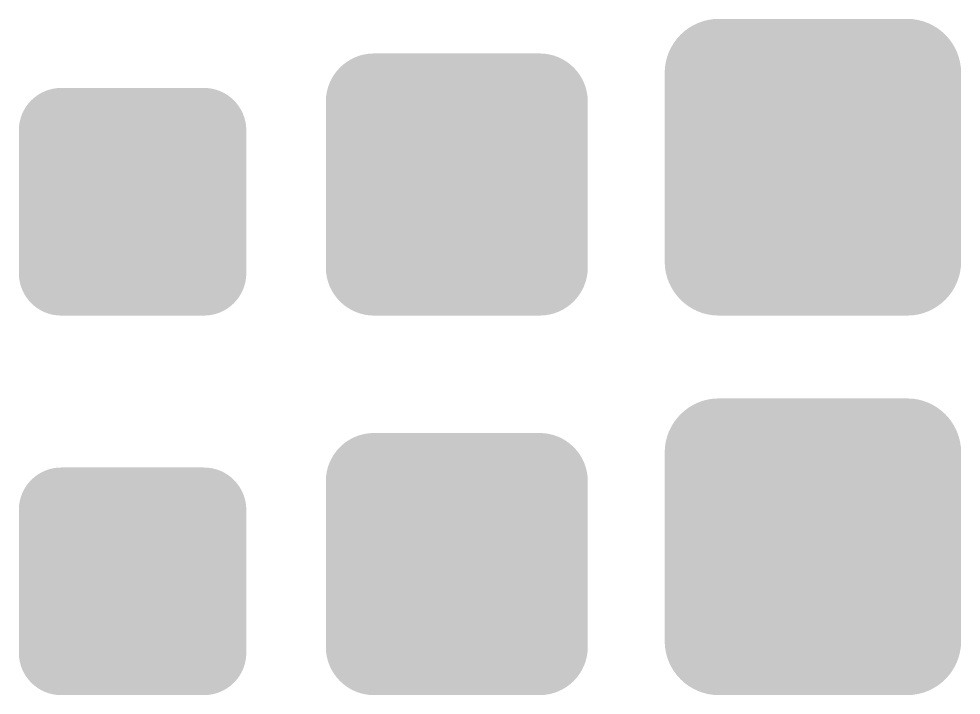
# Model space of a CAD drawing. Header units: millimetres. Extents: x 5277 to 6029, y 2052 to 2709.
# Drawn here: x 6002 to 6029.33, y 2513.63 to 2533.23 of the extents above; entities that cross this region are included whole.
import ezdxf

# ---------------------------------------------------------------- set-up
doc = ezdxf.new("R2010")
doc.units = ezdxf.units.MM
doc.layers.add('TransportObj', color=7, linetype='CONTINUOUS', true_color=0x000000)

# ---------------------------------------------------------------- blocks, each defined once
blk = doc.blocks.new('602031605_сущ_мз')
at = {"layer": 'TransportObj', "linetype": 'Continuous'}
h = blk.add_hatch(color=256, dxfattribs=at)
edge = h.paths.add_edge_path()
edge.add_spline(control_points=[(0, 0), (0, 0.675), (0.55, 1.225), (1.225, 1.225)], knot_values=[-1, -1, -1, -1, 0, 0, 0, 0], degree=3, periodic=0)
edge.add_line((1.225, 1.225), (5.372, 1.225))
edge.add_spline(control_points=[(5.372, 1.225), (6.047, 1.225), (6.598, 0.675), (6.598, 0)], knot_values=[-1, -1, -1, -1, 0, 0, 0, 0], degree=3, periodic=0)
edge.add_line((6.598, 0), (6.598, -4.147))
edge.add_spline(control_points=[(6.598, -4.147), (6.598, -4.822), (6.047, -5.372), (5.372, -5.372)], knot_values=[-1, -1, -1, -1, 0, 0, 0, 0], degree=3, periodic=0)
edge.add_line((5.372, -5.372), (1.225, -5.372))
edge.add_spline(control_points=[(1.225, -5.372), (0.55, -5.372), (0, -4.822), (0, -4.147)], knot_values=[-1, -1, -1, -1, 0, 0, 0, 0], degree=3, periodic=0)
edge.add_line((0, -4.147), (0, 0))
edge = h.paths.add_edge_path(flags=16)
edge.add_spline(control_points=[(0.313, -4.147), (0.313, -4.652), (0.72, -5.059), (1.225, -5.059)], knot_values=[-1, -1, -1, -1, 0, 0, 0, 0], degree=3, periodic=0)
edge.add_line((1.225, -5.059), (5.372, -5.059))
edge.add_spline(control_points=[(5.372, -5.059), (5.878, -5.059), (6.285, -4.652), (6.285, -4.147)], knot_values=[-1, -1, -1, -1, 0, 0, 0, 0], degree=3, periodic=0)
edge.add_line((6.285, -4.147), (6.285, 0))
edge.add_spline(control_points=[(6.285, 0), (6.285, 0.505), (5.878, 0.912), (5.372, 0.912)], knot_values=[-1, -1, -1, -1, 0, 0, 0, 0], degree=3, periodic=0)
edge.add_line((5.372, 0.912), (1.225, 0.912))
edge.add_spline(control_points=[(1.225, 0.912), (0.72, 0.912), (0.313, 0.505), (0.313, 0)], knot_values=[-1, -1, -1, -1, 0, 0, 0, 0], degree=3, periodic=0)
edge.add_line((0.313, 0), (0.313, -4.147))
at = {"layer": 'TransportObj', "linetype": 'Continuous', "true_color": 0xffffff}
h = blk.add_hatch(color=7, dxfattribs=at)
edge = h.paths.add_edge_path()
edge.add_line((0.313, 0), (0.313, -4.147))
edge.add_spline(control_points=[(0.313, -4.147), (0.313, -4.652), (0.72, -5.059), (1.225, -5.059)], knot_values=[-1, -1, -1, -1, 0, 0, 0, 0], degree=3, periodic=0)
edge.add_line((1.225, -5.059), (5.372, -5.059))
edge.add_spline(control_points=[(5.372, -5.059), (5.878, -5.059), (6.285, -4.652), (6.285, -4.147)], knot_values=[-1, -1, -1, -1, 0, 0, 0, 0], degree=3, periodic=0)
edge.add_line((6.285, -4.147), (6.285, 0))
edge.add_spline(control_points=[(6.285, 0), (6.285, 0.505), (5.878, 0.912), (5.372, 0.912)], knot_values=[-1, -1, -1, -1, 0, 0, 0, 0], degree=3, periodic=0)
edge.add_line((5.372, 0.912), (1.225, 0.912))
edge.add_spline(control_points=[(1.225, 0.912), (0.72, 0.912), (0.313, 0.505), (0.313, 0)], knot_values=[-1, -1, -1, -1, 0, 0, 0, 0], degree=3, periodic=0)
at = {"layer": 'TransportObj', "linetype": 'Continuous'}
h = blk.add_hatch(color=256, dxfattribs=at)
h.paths.add_polyline_path([(1.71, 0.326), (3.3, -0.593), (4.89, 0.326), (5.663, 0.129), (5.444, -0.636), (4.409, -1.234), (5.444, -1.832), (5.663, -2.598), (4.89, -2.795), (3.3, -1.869), (1.761, -2.759), (1.71, -2.795), (0.937, -2.598), (1.156, -1.832), (2.191, -1.234), (1.156, -0.636), (0.937, 0.129)])
h.paths.add_polyline_path([(1.659, -0.002), (1.316, -0.089), (1.418, -0.432), (2.811, -1.234), (1.418, -2.037), (1.316, -2.379), (1.659, -2.467), (3.3, -1.519), (4.941, -2.467), (5.284, -2.379), (5.182, -2.037), (3.789, -1.234), (5.182, -0.432), (5.284, -0.089), (4.941, -0.002), (3.3, -0.95)], flags=16)
h.paths.add_polyline_path([(3.3, -2.285), (5.444, -3.517), (5.663, -4.283), (4.89, -4.48), (3.3, -3.561), (1.71, -4.48), (0.937, -4.283), (1.156, -3.517), (3.22, -2.328)])
h.paths.add_polyline_path([(3.3, -2.635), (1.418, -3.721), (1.316, -4.064), (1.659, -4.152), (3.3, -3.204), (4.941, -4.152), (5.284, -4.064), (5.182, -3.721)], flags=16)
blk = doc.blocks.new('602031605_сущ_рз')
at = {"layer": 'TransportObj', "linetype": 'Continuous'}
h = blk.add_hatch(color=256, dxfattribs=at)
edge = h.paths.add_edge_path()
edge.add_spline(control_points=[(-0.095, -0.169), (-0.095, 0.599), (0.531, 1.225), (1.3, 1.225)], knot_values=[-1, -1, -1, -1, 0, 0, 0, 0], degree=3, periodic=0)
edge.add_line((1.3, 1.225), (6.108, 1.225))
edge.add_spline(control_points=[(6.108, 1.225), (6.877, 1.225), (7.503, 0.599), (7.503, -0.169)], knot_values=[-1, -1, -1, -1, 0, 0, 0, 0], degree=3, periodic=0)
edge.add_line((7.503, -0.169), (7.503, -4.978))
edge.add_spline(control_points=[(7.503, -4.978), (7.503, -5.747), (6.877, -6.372), (6.108, -6.372)], knot_values=[-1, -1, -1, -1, 0, 0, 0, 0], degree=3, periodic=0)
edge.add_line((6.108, -6.372), (1.3, -6.372))
edge.add_spline(control_points=[(1.3, -6.372), (0.531, -6.372), (-0.095, -5.747), (-0.095, -4.978)], knot_values=[-1, -1, -1, -1, 0, 0, 0, 0], degree=3, periodic=0)
edge.add_line((-0.095, -4.978), (-0.095, -0.169))
edge = h.paths.add_edge_path(flags=16)
edge.add_spline(control_points=[(0.218, -4.978), (0.218, -5.577), (0.701, -6.059), (1.3, -6.059)], knot_values=[-1, -1, -1, -1, 0, 0, 0, 0], degree=3, periodic=0)
edge.add_line((1.3, -6.059), (6.108, -6.059))
edge.add_spline(control_points=[(6.108, -6.059), (6.707, -6.059), (7.19, -5.577), (7.19, -4.978)], knot_values=[-1, -1, -1, -1, 0, 0, 0, 0], degree=3, periodic=0)
edge.add_line((7.19, -4.978), (7.19, -0.169))
edge.add_spline(control_points=[(7.19, -0.169), (7.19, 0.43), (6.707, 0.912), (6.108, 0.912)], knot_values=[-1, -1, -1, -1, 0, 0, 0, 0], degree=3, periodic=0)
edge.add_line((6.108, 0.912), (1.3, 0.912))
edge.add_spline(control_points=[(1.3, 0.912), (0.701, 0.912), (0.218, 0.43), (0.218, -0.169)], knot_values=[-1, -1, -1, -1, 0, 0, 0, 0], degree=3, periodic=0)
edge.add_line((0.218, -0.169), (0.218, -4.978))
at = {"layer": 'TransportObj', "linetype": 'Continuous', "true_color": 0xffffff}
h = blk.add_hatch(color=7, dxfattribs=at)
edge = h.paths.add_edge_path()
edge.add_spline(control_points=[(0.218, -4.978), (0.218, -5.577), (0.701, -6.059), (1.3, -6.059)], knot_values=[-1, -1, -1, -1, 0, 0, 0, 0], degree=3, periodic=0)
edge.add_line((1.3, -6.059), (6.108, -6.059))
edge.add_spline(control_points=[(6.108, -6.059), (6.707, -6.059), (7.19, -5.577), (7.19, -4.978)], knot_values=[-1, -1, -1, -1, 0, 0, 0, 0], degree=3, periodic=0)
edge.add_line((7.19, -4.978), (7.19, -0.169))
edge.add_spline(control_points=[(7.19, -0.169), (7.19, 0.43), (6.707, 0.912), (6.108, 0.912)], knot_values=[-1, -1, -1, -1, 0, 0, 0, 0], degree=3, periodic=0)
edge.add_line((6.108, 0.912), (1.3, 0.912))
edge.add_spline(control_points=[(1.3, 0.912), (0.701, 0.912), (0.218, 0.43), (0.218, -0.169)], knot_values=[-1, -1, -1, -1, 0, 0, 0, 0], degree=3, periodic=0)
edge.add_line((0.218, -0.169), (0.218, -4.978))
at = {"layer": 'TransportObj', "linetype": 'Continuous'}
h = blk.add_hatch(color=256, dxfattribs=at)
edge = h.paths.add_edge_path()
edge.add_line((0.426, -0.513), (0.426, -4.634))
edge.add_spline(control_points=[(0.426, -4.634), (0.426, -5.305), (0.973, -5.852), (1.644, -5.852)], knot_values=[0, 0, 0, 0, 1, 1, 1, 1], degree=3, periodic=0)
edge.add_line((1.644, -5.852), (5.765, -5.852))
edge.add_spline(control_points=[(5.765, -5.852), (6.435, -5.852), (6.983, -5.305), (6.983, -4.634)], knot_values=[0, 0, 0, 0, 1, 1, 1, 1], degree=3, periodic=0)
edge.add_line((6.983, -4.634), (6.983, -0.513))
edge.add_spline(control_points=[(6.983, -0.513), (6.983, 0.158), (6.435, 0.705), (5.765, 0.705)], knot_values=[0, 0, 0, 0, 1, 1, 1, 1], degree=3, periodic=0)
edge.add_line((5.765, 0.705), (1.644, 0.705))
edge.add_spline(control_points=[(1.644, 0.705), (0.973, 0.705), (0.426, 0.158), (0.426, -0.513)], knot_values=[0, 0, 0, 0, 1, 1, 1, 1], degree=3, periodic=0)
edge = h.paths.add_edge_path(flags=16)
edge.add_spline(control_points=[(0.737, -4.634), (0.737, -5.136), (1.142, -5.541), (1.644, -5.541)], knot_values=[-1, -1, -1, -1, 0, 0, 0, 0], degree=3, periodic=0)
edge.add_line((1.644, -5.541), (5.765, -5.541))
edge.add_spline(control_points=[(5.765, -5.541), (6.267, -5.541), (6.671, -5.136), (6.671, -4.634)], knot_values=[-1, -1, -1, -1, 0, 0, 0, 0], degree=3, periodic=0)
edge.add_line((6.671, -4.634), (6.671, -0.513))
edge.add_spline(control_points=[(6.671, -0.513), (6.671, -0.011), (6.267, 0.394), (5.765, 0.394)], knot_values=[-1, -1, -1, -1, 0, 0, 0, 0], degree=3, periodic=0)
edge.add_line((5.765, 0.394), (1.644, 0.394))
edge.add_spline(control_points=[(1.644, 0.394), (1.142, 0.394), (0.737, -0.011), (0.737, -0.513)], knot_values=[-1, -1, -1, -1, 0, 0, 0, 0], degree=3, periodic=0)
edge.add_line((0.737, -0.513), (0.737, -4.634))
h = blk.add_hatch(color=256, dxfattribs=at)
h.paths.add_polyline_path([(2.097, -0.187), (3.687, -1.106), (5.277, -0.187), (6.05, -0.384), (5.831, -1.149), (4.795, -1.747), (5.831, -2.345), (6.05, -3.111), (5.277, -3.308), (3.687, -2.382), (2.148, -3.272), (2.097, -3.308), (1.324, -3.111), (1.542, -2.345), (2.578, -1.747), (1.542, -1.149), (1.324, -0.384)])
h.paths.add_polyline_path([(2.046, -0.515), (1.703, -0.602), (1.805, -0.945), (3.198, -1.747), (1.805, -2.55), (1.703, -2.892), (2.046, -2.98), (3.687, -2.032), (5.328, -2.98), (5.67, -2.892), (5.568, -2.55), (4.175, -1.747), (5.568, -0.945), (5.67, -0.602), (5.328, -0.515), (3.687, -1.463)], flags=16)
h.paths.add_polyline_path([(3.687, -2.798), (5.831, -4.03), (6.05, -4.796), (5.277, -4.993), (3.687, -4.074), (2.097, -4.993), (1.324, -4.796), (1.542, -4.03), (3.606, -2.841)])
h.paths.add_polyline_path([(3.687, -3.148), (1.805, -4.234), (1.703, -4.577), (2.046, -4.665), (3.687, -3.717), (5.328, -4.665), (5.67, -4.577), (5.568, -4.234)], flags=16)
blk = doc.blocks.new('602031605_сущ_фз')
at = {"layer": 'TransportObj', "linetype": 'Continuous'}
h = blk.add_hatch(color=256, dxfattribs=at)
edge = h.paths.add_edge_path()
edge.add_spline(control_points=[(-0.266, -0.339), (-0.266, 0.523), (0.438, 1.227), (1.3, 1.227)], knot_values=[-1, -1, -1, -1, 0, 0, 0, 0], degree=3, periodic=0)
edge.add_line((1.3, 1.227), (6.769, 1.227))
edge.add_spline(control_points=[(6.769, 1.227), (7.632, 1.227), (8.333, 0.523), (8.333, -0.339)], knot_values=[-1, -1, -1, -1, 0, 0, 0, 0], degree=3, periodic=0)
edge.add_line((8.333, -0.339), (8.333, -5.806))
edge.add_spline(control_points=[(8.333, -5.806), (8.333, -6.669), (7.632, -7.372), (6.769, -7.372)], knot_values=[-1, -1, -1, -1, 0, 0, 0, 0], degree=3, periodic=0)
edge.add_line((6.769, -7.372), (1.3, -7.372))
edge.add_spline(control_points=[(1.3, -7.372), (0.438, -7.372), (-0.266, -6.669), (-0.266, -5.806)], knot_values=[-1, -1, -1, -1, 0, 0, 0, 0], degree=3, periodic=0)
edge.add_line((-0.266, -5.806), (-0.266, -0.339))
edge = h.paths.add_edge_path(flags=16)
edge.add_spline(control_points=[(0.047, -5.806), (0.047, -6.5), (0.606, -7.059), (1.3, -7.059)], knot_values=[-1, -1, -1, -1, 0, 0, 0, 0], degree=3, periodic=0)
edge.add_line((1.3, -7.059), (6.769, -7.059))
edge.add_spline(control_points=[(6.769, -7.059), (7.463, -7.059), (8.022, -6.5), (8.022, -5.806)], knot_values=[-1, -1, -1, -1, 0, 0, 0, 0], degree=3, periodic=0)
edge.add_line((8.022, -5.806), (8.022, -0.339))
edge.add_spline(control_points=[(8.022, -0.339), (8.022, 0.355), (7.463, 0.914), (6.769, 0.914)], knot_values=[-1, -1, -1, -1, 0, 0, 0, 0], degree=3, periodic=0)
edge.add_line((6.769, 0.914), (1.3, 0.914))
edge.add_spline(control_points=[(1.3, 0.914), (0.606, 0.914), (0.047, 0.355), (0.047, -0.339)], knot_values=[-1, -1, -1, -1, 0, 0, 0, 0], degree=3, periodic=0)
edge.add_line((0.047, -0.339), (0.047, -5.806))
at = {"layer": 'TransportObj', "linetype": 'Continuous', "true_color": 0xffffff}
h = blk.add_hatch(color=7, dxfattribs=at)
edge = h.paths.add_edge_path()
edge.add_spline(control_points=[(0.047, -5.806), (0.047, -6.5), (0.606, -7.059), (1.3, -7.059)], knot_values=[-1, -1, -1, -1, 0, 0, 0, 0], degree=3, periodic=0)
edge.add_line((1.3, -7.059), (6.769, -7.059))
edge.add_spline(control_points=[(6.769, -7.059), (7.463, -7.059), (8.022, -6.5), (8.022, -5.806)], knot_values=[-1, -1, -1, -1, 0, 0, 0, 0], degree=3, periodic=0)
edge.add_line((8.022, -5.806), (8.022, -0.339))
edge.add_spline(control_points=[(8.022, -0.339), (8.022, 0.355), (7.463, 0.914), (6.769, 0.914)], knot_values=[-1, -1, -1, -1, 0, 0, 0, 0], degree=3, periodic=0)
edge.add_line((6.769, 0.914), (1.3, 0.914))
edge.add_spline(control_points=[(1.3, 0.914), (0.606, 0.914), (0.047, 0.355), (0.047, -0.339)], knot_values=[-1, -1, -1, -1, 0, 0, 0, 0], degree=3, periodic=0)
edge.add_line((0.047, -0.339), (0.047, -5.806))
at = {"layer": 'TransportObj', "linetype": 'Continuous'}
h = blk.add_hatch(color=256, dxfattribs=at)
edge = h.paths.add_edge_path()
edge.add_line((0.252, -0.679), (0.252, -5.464))
edge.add_spline(control_points=[(0.252, -5.464), (0.252, -6.23), (0.877, -6.854), (1.642, -6.854)], knot_values=[0, 0, 0, 0, 1, 1, 1, 1], degree=3, periodic=0)
edge.add_line((1.642, -6.854), (6.427, -6.854))
edge.add_spline(control_points=[(6.427, -6.854), (7.193, -6.854), (7.815, -6.23), (7.815, -5.464)], knot_values=[0, 0, 0, 0, 1, 1, 1, 1], degree=3, periodic=0)
edge.add_line((7.815, -5.464), (7.815, -0.679))
edge.add_spline(control_points=[(7.815, -0.679), (7.815, 0.086), (7.193, 0.709), (6.427, 0.709)], knot_values=[0, 0, 0, 0, 1, 1, 1, 1], degree=3, periodic=0)
edge.add_line((6.427, 0.709), (1.642, 0.709))
edge.add_spline(control_points=[(1.642, 0.709), (0.877, 0.709), (0.252, 0.086), (0.252, -0.679)], knot_values=[0, 0, 0, 0, 1, 1, 1, 1], degree=3, periodic=0)
edge = h.paths.add_edge_path(flags=16)
edge.add_line((0.565, -0.679), (0.565, -5.464))
edge.add_spline(control_points=[(0.565, -5.464), (0.565, -6.06), (1.046, -6.541), (1.642, -6.541)], knot_values=[-1, -1, -1, -1, 0, 0, 0, 0], degree=3, periodic=0)
edge.add_line((1.642, -6.541), (6.427, -6.541))
edge.add_spline(control_points=[(6.427, -6.541), (7.024, -6.541), (7.502, -6.06), (7.502, -5.464)], knot_values=[-1, -1, -1, -1, 0, 0, 0, 0], degree=3, periodic=0)
edge.add_line((7.502, -5.464), (7.502, -0.679))
edge.add_spline(control_points=[(7.502, -0.679), (7.502, -0.083), (7.024, 0.396), (6.427, 0.396)], knot_values=[-1, -1, -1, -1, 0, 0, 0, 0], degree=3, periodic=0)
edge.add_line((6.427, 0.396), (1.642, 0.396))
edge.add_spline(control_points=[(1.642, 0.396), (1.046, 0.396), (0.565, -0.083), (0.565, -0.679)], knot_values=[-1, -1, -1, -1, 0, 0, 0, 0], degree=3, periodic=0)
h = blk.add_hatch(color=256, dxfattribs=at)
edge = h.paths.add_edge_path()
edge.add_line((0.77, -1.021), (0.77, -5.124))
edge.add_spline(control_points=[(0.77, -5.124), (0.77, -5.792), (1.314, -6.336), (1.982, -6.336)], knot_values=[0, 0, 0, 0, 1, 1, 1, 1], degree=3, periodic=0)
edge.add_line((1.982, -6.336), (6.085, -6.336))
edge.add_spline(control_points=[(6.085, -6.336), (6.753, -6.336), (7.297, -5.792), (7.297, -5.124)], knot_values=[0, 0, 0, 0, 1, 1, 1, 1], degree=3, periodic=0)
edge.add_line((7.297, -5.124), (7.297, -1.021))
edge.add_spline(control_points=[(7.297, -1.021), (7.297, -0.353), (6.753, 0.191), (6.085, 0.191)], knot_values=[0, 0, 0, 0, 1, 1, 1, 1], degree=3, periodic=0)
edge.add_line((6.085, 0.191), (1.982, 0.191))
edge.add_spline(control_points=[(1.982, 0.191), (1.314, 0.191), (0.77, -0.353), (0.77, -1.021)], knot_values=[0, 0, 0, 0, 1, 1, 1, 1], degree=3, periodic=0)
edge = h.paths.add_edge_path(flags=16)
edge.add_line((1.081, -1.021), (1.081, -5.124))
edge.add_spline(control_points=[(1.081, -5.124), (1.081, -5.624), (1.482, -6.025), (1.982, -6.025)], knot_values=[-1, -1, -1, -1, 0, 0, 0, 0], degree=3, periodic=0)
edge.add_line((1.982, -6.025), (6.085, -6.025))
edge.add_spline(control_points=[(6.085, -6.025), (6.585, -6.025), (6.986, -5.624), (6.986, -5.124)], knot_values=[-1, -1, -1, -1, 0, 0, 0, 0], degree=3, periodic=0)
edge.add_line((6.986, -5.124), (6.986, -1.021))
edge.add_spline(control_points=[(6.986, -1.021), (6.986, -0.521), (6.585, -0.12), (6.085, -0.12)], knot_values=[-1, -1, -1, -1, 0, 0, 0, 0], degree=3, periodic=0)
edge.add_line((6.085, -0.12), (1.982, -0.12))
edge.add_spline(control_points=[(1.982, -0.12), (1.482, -0.12), (1.081, -0.521), (1.081, -1.021)], knot_values=[-1, -1, -1, -1, 0, 0, 0, 0], degree=3, periodic=0)
h = blk.add_hatch(color=256, dxfattribs=at)
h.paths.add_polyline_path([(2.411, -0.695), (4.001, -1.613), (5.591, -0.695), (6.364, -0.891), (6.145, -1.657), (5.11, -2.255), (6.145, -2.853), (6.364, -3.619), (5.591, -3.816), (4.001, -2.89), (2.462, -3.78), (2.411, -3.816), (1.638, -3.619), (1.857, -2.853), (2.892, -2.255), (1.857, -1.657), (1.638, -0.891)])
h.paths.add_polyline_path([(2.36, -1.023), (2.017, -1.11), (2.119, -1.453), (3.512, -2.255), (2.119, -3.057), (2.017, -3.4), (2.36, -3.488), (4.001, -2.54), (5.642, -3.488), (5.985, -3.4), (5.883, -3.057), (4.49, -2.255), (5.883, -1.453), (5.985, -1.11), (5.642, -1.023), (4.001, -1.971)], flags=16)
h.paths.add_polyline_path([(4.001, -3.305), (6.145, -4.538), (6.364, -5.304), (5.591, -5.501), (4.001, -4.582), (2.411, -5.501), (1.638, -5.304), (1.857, -4.538), (3.921, -3.349)])
h.paths.add_polyline_path([(4.001, -3.656), (2.119, -4.742), (2.017, -5.085), (2.36, -5.173), (4.001, -4.224), (5.642, -5.173), (5.985, -5.085), (5.883, -4.742)], flags=16)
blk = doc.blocks.new('602031605_план_мз')
at = {"layer": 'TransportObj', "linetype": 'Continuous'}
h = blk.add_hatch(color=256, dxfattribs=at)
edge = h.paths.add_edge_path()
edge.add_spline(control_points=[(0, 0), (0, 0.675), (0.55, 1.225), (1.225, 1.225)], knot_values=[-1, -1, -1, -1, 0, 0, 0, 0], degree=3, periodic=0)
edge.add_line((1.225, 1.225), (5.372, 1.225))
edge.add_spline(control_points=[(5.372, 1.225), (6.047, 1.225), (6.598, 0.675), (6.598, 0)], knot_values=[-1, -1, -1, -1, 0, 0, 0, 0], degree=3, periodic=0)
edge.add_line((6.598, 0), (6.598, -4.147))
edge.add_spline(control_points=[(6.598, -4.147), (6.598, -4.822), (6.047, -5.372), (5.372, -5.372)], knot_values=[-1, -1, -1, -1, 0, 0, 0, 0], degree=3, periodic=0)
edge.add_line((5.372, -5.372), (1.225, -5.372))
edge.add_spline(control_points=[(1.225, -5.372), (0.55, -5.372), (0, -4.822), (0, -4.147)], knot_values=[-1, -1, -1, -1, 0, 0, 0, 0], degree=3, periodic=0)
edge.add_line((0, -4.147), (0, 0))
edge = h.paths.add_edge_path(flags=16)
edge.add_spline(control_points=[(0.313, -4.147), (0.313, -4.652), (0.72, -5.059), (1.225, -5.059)], knot_values=[-1, -1, -1, -1, 0, 0, 0, 0], degree=3, periodic=0)
edge.add_line((1.225, -5.059), (5.372, -5.059))
edge.add_spline(control_points=[(5.372, -5.059), (5.878, -5.059), (6.285, -4.652), (6.285, -4.147)], knot_values=[-1, -1, -1, -1, 0, 0, 0, 0], degree=3, periodic=0)
edge.add_line((6.285, -4.147), (6.285, 0))
edge.add_spline(control_points=[(6.285, 0), (6.285, 0.505), (5.878, 0.912), (5.372, 0.912)], knot_values=[-1, -1, -1, -1, 0, 0, 0, 0], degree=3, periodic=0)
edge.add_line((5.372, 0.912), (1.225, 0.912))
edge.add_spline(control_points=[(1.225, 0.912), (0.72, 0.912), (0.313, 0.505), (0.313, 0)], knot_values=[-1, -1, -1, -1, 0, 0, 0, 0], degree=3, periodic=0)
edge.add_line((0.313, 0), (0.313, -4.147))
at = {"layer": 'TransportObj', "linetype": 'Continuous', "true_color": 0xff0000}
h = blk.add_hatch(color=1, dxfattribs=at)
edge = h.paths.add_edge_path()
edge.add_line((0.313, 0), (0.313, -4.147))
edge.add_spline(control_points=[(0.313, -4.147), (0.313, -4.652), (0.72, -5.059), (1.225, -5.059)], knot_values=[-1, -1, -1, -1, 0, 0, 0, 0], degree=3, periodic=0)
edge.add_line((1.225, -5.059), (5.372, -5.059))
edge.add_spline(control_points=[(5.372, -5.059), (5.878, -5.059), (6.285, -4.652), (6.285, -4.147)], knot_values=[-1, -1, -1, -1, 0, 0, 0, 0], degree=3, periodic=0)
edge.add_line((6.285, -4.147), (6.285, 0))
edge.add_spline(control_points=[(6.285, 0), (6.285, 0.505), (5.878, 0.912), (5.372, 0.912)], knot_values=[-1, -1, -1, -1, 0, 0, 0, 0], degree=3, periodic=0)
edge.add_line((5.372, 0.912), (1.225, 0.912))
edge.add_spline(control_points=[(1.225, 0.912), (0.72, 0.912), (0.313, 0.505), (0.313, 0)], knot_values=[-1, -1, -1, -1, 0, 0, 0, 0], degree=3, periodic=0)
at = {"layer": 'TransportObj', "linetype": 'Continuous'}
h = blk.add_hatch(color=256, dxfattribs=at)
h.paths.add_polyline_path([(1.71, 0.326), (3.3, -0.593), (4.89, 0.326), (5.663, 0.129), (5.444, -0.636), (4.409, -1.234), (5.444, -1.832), (5.663, -2.598), (4.89, -2.795), (3.3, -1.869), (1.761, -2.759), (1.71, -2.795), (0.937, -2.598), (1.156, -1.832), (2.191, -1.234), (1.156, -0.636), (0.937, 0.129)])
h.paths.add_polyline_path([(1.659, -0.002), (1.316, -0.089), (1.418, -0.432), (2.811, -1.234), (1.418, -2.037), (1.316, -2.379), (1.659, -2.467), (3.3, -1.519), (4.941, -2.467), (5.284, -2.379), (5.182, -2.037), (3.789, -1.234), (5.182, -0.432), (5.284, -0.089), (4.941, -0.002), (3.3, -0.95)], flags=16)
h.paths.add_polyline_path([(3.3, -2.285), (5.444, -3.517), (5.663, -4.283), (4.89, -4.48), (3.3, -3.561), (1.71, -4.48), (0.937, -4.283), (1.156, -3.517), (3.22, -2.328)])
h.paths.add_polyline_path([(3.3, -2.635), (1.418, -3.721), (1.316, -4.064), (1.659, -4.152), (3.3, -3.204), (4.941, -4.152), (5.284, -4.064), (5.182, -3.721)], flags=16)
blk = doc.blocks.new('602031605_план_рз')
at = {"layer": 'TransportObj', "linetype": 'Continuous'}
h = blk.add_hatch(color=256, dxfattribs=at)
edge = h.paths.add_edge_path()
edge.add_spline(control_points=[(-0.095, -0.169), (-0.095, 0.599), (0.531, 1.225), (1.3, 1.225)], knot_values=[-1, -1, -1, -1, 0, 0, 0, 0], degree=3, periodic=0)
edge.add_line((1.3, 1.225), (6.108, 1.225))
edge.add_spline(control_points=[(6.108, 1.225), (6.877, 1.225), (7.503, 0.599), (7.503, -0.169)], knot_values=[-1, -1, -1, -1, 0, 0, 0, 0], degree=3, periodic=0)
edge.add_line((7.503, -0.169), (7.503, -4.978))
edge.add_spline(control_points=[(7.503, -4.978), (7.503, -5.747), (6.877, -6.372), (6.108, -6.372)], knot_values=[-1, -1, -1, -1, 0, 0, 0, 0], degree=3, periodic=0)
edge.add_line((6.108, -6.372), (1.3, -6.372))
edge.add_spline(control_points=[(1.3, -6.372), (0.531, -6.372), (-0.095, -5.747), (-0.095, -4.978)], knot_values=[-1, -1, -1, -1, 0, 0, 0, 0], degree=3, periodic=0)
edge.add_line((-0.095, -4.978), (-0.095, -0.169))
edge = h.paths.add_edge_path(flags=16)
edge.add_spline(control_points=[(0.218, -4.978), (0.218, -5.577), (0.701, -6.059), (1.3, -6.059)], knot_values=[-1, -1, -1, -1, 0, 0, 0, 0], degree=3, periodic=0)
edge.add_line((1.3, -6.059), (6.108, -6.059))
edge.add_spline(control_points=[(6.108, -6.059), (6.707, -6.059), (7.19, -5.577), (7.19, -4.978)], knot_values=[-1, -1, -1, -1, 0, 0, 0, 0], degree=3, periodic=0)
edge.add_line((7.19, -4.978), (7.19, -0.169))
edge.add_spline(control_points=[(7.19, -0.169), (7.19, 0.43), (6.707, 0.912), (6.108, 0.912)], knot_values=[-1, -1, -1, -1, 0, 0, 0, 0], degree=3, periodic=0)
edge.add_line((6.108, 0.912), (1.3, 0.912))
edge.add_spline(control_points=[(1.3, 0.912), (0.701, 0.912), (0.218, 0.43), (0.218, -0.169)], knot_values=[-1, -1, -1, -1, 0, 0, 0, 0], degree=3, periodic=0)
edge.add_line((0.218, -0.169), (0.218, -4.978))
at = {"layer": 'TransportObj', "linetype": 'Continuous', "true_color": 0xff0000}
h = blk.add_hatch(color=1, dxfattribs=at)
edge = h.paths.add_edge_path()
edge.add_spline(control_points=[(0.218, -4.978), (0.218, -5.577), (0.701, -6.059), (1.3, -6.059)], knot_values=[-1, -1, -1, -1, 0, 0, 0, 0], degree=3, periodic=0)
edge.add_line((1.3, -6.059), (6.108, -6.059))
edge.add_spline(control_points=[(6.108, -6.059), (6.707, -6.059), (7.19, -5.577), (7.19, -4.978)], knot_values=[-1, -1, -1, -1, 0, 0, 0, 0], degree=3, periodic=0)
edge.add_line((7.19, -4.978), (7.19, -0.169))
edge.add_spline(control_points=[(7.19, -0.169), (7.19, 0.43), (6.707, 0.912), (6.108, 0.912)], knot_values=[-1, -1, -1, -1, 0, 0, 0, 0], degree=3, periodic=0)
edge.add_line((6.108, 0.912), (1.3, 0.912))
edge.add_spline(control_points=[(1.3, 0.912), (0.701, 0.912), (0.218, 0.43), (0.218, -0.169)], knot_values=[-1, -1, -1, -1, 0, 0, 0, 0], degree=3, periodic=0)
edge.add_line((0.218, -0.169), (0.218, -4.978))
at = {"layer": 'TransportObj', "linetype": 'Continuous'}
h = blk.add_hatch(color=256, dxfattribs=at)
edge = h.paths.add_edge_path()
edge.add_line((0.426, -0.513), (0.426, -4.634))
edge.add_spline(control_points=[(0.426, -4.634), (0.426, -5.305), (0.973, -5.852), (1.644, -5.852)], knot_values=[0, 0, 0, 0, 1, 1, 1, 1], degree=3, periodic=0)
edge.add_line((1.644, -5.852), (5.765, -5.852))
edge.add_spline(control_points=[(5.765, -5.852), (6.435, -5.852), (6.983, -5.305), (6.983, -4.634)], knot_values=[0, 0, 0, 0, 1, 1, 1, 1], degree=3, periodic=0)
edge.add_line((6.983, -4.634), (6.983, -0.513))
edge.add_spline(control_points=[(6.983, -0.513), (6.983, 0.158), (6.435, 0.705), (5.765, 0.705)], knot_values=[0, 0, 0, 0, 1, 1, 1, 1], degree=3, periodic=0)
edge.add_line((5.765, 0.705), (1.644, 0.705))
edge.add_spline(control_points=[(1.644, 0.705), (0.973, 0.705), (0.426, 0.158), (0.426, -0.513)], knot_values=[0, 0, 0, 0, 1, 1, 1, 1], degree=3, periodic=0)
edge = h.paths.add_edge_path(flags=16)
edge.add_spline(control_points=[(0.737, -4.634), (0.737, -5.136), (1.142, -5.541), (1.644, -5.541)], knot_values=[-1, -1, -1, -1, 0, 0, 0, 0], degree=3, periodic=0)
edge.add_line((1.644, -5.541), (5.765, -5.541))
edge.add_spline(control_points=[(5.765, -5.541), (6.267, -5.541), (6.671, -5.136), (6.671, -4.634)], knot_values=[-1, -1, -1, -1, 0, 0, 0, 0], degree=3, periodic=0)
edge.add_line((6.671, -4.634), (6.671, -0.513))
edge.add_spline(control_points=[(6.671, -0.513), (6.671, -0.011), (6.267, 0.394), (5.765, 0.394)], knot_values=[-1, -1, -1, -1, 0, 0, 0, 0], degree=3, periodic=0)
edge.add_line((5.765, 0.394), (1.644, 0.394))
edge.add_spline(control_points=[(1.644, 0.394), (1.142, 0.394), (0.737, -0.011), (0.737, -0.513)], knot_values=[-1, -1, -1, -1, 0, 0, 0, 0], degree=3, periodic=0)
edge.add_line((0.737, -0.513), (0.737, -4.634))
h = blk.add_hatch(color=256, dxfattribs=at)
h.paths.add_polyline_path([(2.097, -0.187), (3.687, -1.106), (5.277, -0.187), (6.05, -0.384), (5.831, -1.149), (4.795, -1.747), (5.831, -2.345), (6.05, -3.111), (5.277, -3.308), (3.687, -2.382), (2.148, -3.272), (2.097, -3.308), (1.324, -3.111), (1.542, -2.345), (2.578, -1.747), (1.542, -1.149), (1.324, -0.384)])
h.paths.add_polyline_path([(2.046, -0.515), (1.703, -0.602), (1.805, -0.945), (3.198, -1.747), (1.805, -2.55), (1.703, -2.892), (2.046, -2.98), (3.687, -2.032), (5.328, -2.98), (5.67, -2.892), (5.568, -2.55), (4.175, -1.747), (5.568, -0.945), (5.67, -0.602), (5.328, -0.515), (3.687, -1.463)], flags=16)
h.paths.add_polyline_path([(3.687, -2.798), (5.831, -4.03), (6.05, -4.796), (5.277, -4.993), (3.687, -4.074), (2.097, -4.993), (1.324, -4.796), (1.542, -4.03), (3.606, -2.841)])
h.paths.add_polyline_path([(3.687, -3.148), (1.805, -4.234), (1.703, -4.577), (2.046, -4.665), (3.687, -3.717), (5.328, -4.665), (5.67, -4.577), (5.568, -4.234)], flags=16)
blk = doc.blocks.new('602031605_план_фз')
at = {"layer": 'TransportObj', "linetype": 'Continuous'}
h = blk.add_hatch(color=256, dxfattribs=at)
edge = h.paths.add_edge_path()
edge.add_spline(control_points=[(-0.266, -0.339), (-0.266, 0.523), (0.438, 1.227), (1.3, 1.227)], knot_values=[-1, -1, -1, -1, 0, 0, 0, 0], degree=3, periodic=0)
edge.add_line((1.3, 1.227), (6.769, 1.227))
edge.add_spline(control_points=[(6.769, 1.227), (7.632, 1.227), (8.333, 0.523), (8.333, -0.339)], knot_values=[-1, -1, -1, -1, 0, 0, 0, 0], degree=3, periodic=0)
edge.add_line((8.333, -0.339), (8.333, -5.806))
edge.add_spline(control_points=[(8.333, -5.806), (8.333, -6.669), (7.632, -7.372), (6.769, -7.372)], knot_values=[-1, -1, -1, -1, 0, 0, 0, 0], degree=3, periodic=0)
edge.add_line((6.769, -7.372), (1.3, -7.372))
edge.add_spline(control_points=[(1.3, -7.372), (0.438, -7.372), (-0.266, -6.669), (-0.266, -5.806)], knot_values=[-1, -1, -1, -1, 0, 0, 0, 0], degree=3, periodic=0)
edge.add_line((-0.266, -5.806), (-0.266, -0.339))
edge = h.paths.add_edge_path(flags=16)
edge.add_spline(control_points=[(0.047, -5.806), (0.047, -6.5), (0.606, -7.059), (1.3, -7.059)], knot_values=[-1, -1, -1, -1, 0, 0, 0, 0], degree=3, periodic=0)
edge.add_line((1.3, -7.059), (6.769, -7.059))
edge.add_spline(control_points=[(6.769, -7.059), (7.463, -7.059), (8.022, -6.5), (8.022, -5.806)], knot_values=[-1, -1, -1, -1, 0, 0, 0, 0], degree=3, periodic=0)
edge.add_line((8.022, -5.806), (8.022, -0.339))
edge.add_spline(control_points=[(8.022, -0.339), (8.022, 0.355), (7.463, 0.914), (6.769, 0.914)], knot_values=[-1, -1, -1, -1, 0, 0, 0, 0], degree=3, periodic=0)
edge.add_line((6.769, 0.914), (1.3, 0.914))
edge.add_spline(control_points=[(1.3, 0.914), (0.606, 0.914), (0.047, 0.355), (0.047, -0.339)], knot_values=[-1, -1, -1, -1, 0, 0, 0, 0], degree=3, periodic=0)
edge.add_line((0.047, -0.339), (0.047, -5.806))
at = {"layer": 'TransportObj', "linetype": 'Continuous', "true_color": 0xff0000}
h = blk.add_hatch(color=1, dxfattribs=at)
edge = h.paths.add_edge_path()
edge.add_spline(control_points=[(0.047, -5.806), (0.047, -6.5), (0.606, -7.059), (1.3, -7.059)], knot_values=[-1, -1, -1, -1, 0, 0, 0, 0], degree=3, periodic=0)
edge.add_line((1.3, -7.059), (6.769, -7.059))
edge.add_spline(control_points=[(6.769, -7.059), (7.463, -7.059), (8.022, -6.5), (8.022, -5.806)], knot_values=[-1, -1, -1, -1, 0, 0, 0, 0], degree=3, periodic=0)
edge.add_line((8.022, -5.806), (8.022, -0.339))
edge.add_spline(control_points=[(8.022, -0.339), (8.022, 0.355), (7.463, 0.914), (6.769, 0.914)], knot_values=[-1, -1, -1, -1, 0, 0, 0, 0], degree=3, periodic=0)
edge.add_line((6.769, 0.914), (1.3, 0.914))
edge.add_spline(control_points=[(1.3, 0.914), (0.606, 0.914), (0.047, 0.355), (0.047, -0.339)], knot_values=[-1, -1, -1, -1, 0, 0, 0, 0], degree=3, periodic=0)
edge.add_line((0.047, -0.339), (0.047, -5.806))
at = {"layer": 'TransportObj', "linetype": 'Continuous'}
h = blk.add_hatch(color=256, dxfattribs=at)
edge = h.paths.add_edge_path()
edge.add_line((0.252, -0.679), (0.252, -5.464))
edge.add_spline(control_points=[(0.252, -5.464), (0.252, -6.23), (0.877, -6.854), (1.642, -6.854)], knot_values=[0, 0, 0, 0, 1, 1, 1, 1], degree=3, periodic=0)
edge.add_line((1.642, -6.854), (6.427, -6.854))
edge.add_spline(control_points=[(6.427, -6.854), (7.193, -6.854), (7.815, -6.23), (7.815, -5.464)], knot_values=[0, 0, 0, 0, 1, 1, 1, 1], degree=3, periodic=0)
edge.add_line((7.815, -5.464), (7.815, -0.679))
edge.add_spline(control_points=[(7.815, -0.679), (7.815, 0.086), (7.193, 0.709), (6.427, 0.709)], knot_values=[0, 0, 0, 0, 1, 1, 1, 1], degree=3, periodic=0)
edge.add_line((6.427, 0.709), (1.642, 0.709))
edge.add_spline(control_points=[(1.642, 0.709), (0.877, 0.709), (0.252, 0.086), (0.252, -0.679)], knot_values=[0, 0, 0, 0, 1, 1, 1, 1], degree=3, periodic=0)
edge = h.paths.add_edge_path(flags=16)
edge.add_line((0.565, -0.679), (0.565, -5.464))
edge.add_spline(control_points=[(0.565, -5.464), (0.565, -6.06), (1.046, -6.541), (1.642, -6.541)], knot_values=[-1, -1, -1, -1, 0, 0, 0, 0], degree=3, periodic=0)
edge.add_line((1.642, -6.541), (6.427, -6.541))
edge.add_spline(control_points=[(6.427, -6.541), (7.024, -6.541), (7.502, -6.06), (7.502, -5.464)], knot_values=[-1, -1, -1, -1, 0, 0, 0, 0], degree=3, periodic=0)
edge.add_line((7.502, -5.464), (7.502, -0.679))
edge.add_spline(control_points=[(7.502, -0.679), (7.502, -0.083), (7.024, 0.396), (6.427, 0.396)], knot_values=[-1, -1, -1, -1, 0, 0, 0, 0], degree=3, periodic=0)
edge.add_line((6.427, 0.396), (1.642, 0.396))
edge.add_spline(control_points=[(1.642, 0.396), (1.046, 0.396), (0.565, -0.083), (0.565, -0.679)], knot_values=[-1, -1, -1, -1, 0, 0, 0, 0], degree=3, periodic=0)
h = blk.add_hatch(color=256, dxfattribs=at)
edge = h.paths.add_edge_path()
edge.add_line((0.77, -1.021), (0.77, -5.124))
edge.add_spline(control_points=[(0.77, -5.124), (0.77, -5.792), (1.314, -6.336), (1.982, -6.336)], knot_values=[0, 0, 0, 0, 1, 1, 1, 1], degree=3, periodic=0)
edge.add_line((1.982, -6.336), (6.085, -6.336))
edge.add_spline(control_points=[(6.085, -6.336), (6.753, -6.336), (7.297, -5.792), (7.297, -5.124)], knot_values=[0, 0, 0, 0, 1, 1, 1, 1], degree=3, periodic=0)
edge.add_line((7.297, -5.124), (7.297, -1.021))
edge.add_spline(control_points=[(7.297, -1.021), (7.297, -0.353), (6.753, 0.191), (6.085, 0.191)], knot_values=[0, 0, 0, 0, 1, 1, 1, 1], degree=3, periodic=0)
edge.add_line((6.085, 0.191), (1.982, 0.191))
edge.add_spline(control_points=[(1.982, 0.191), (1.314, 0.191), (0.77, -0.353), (0.77, -1.021)], knot_values=[0, 0, 0, 0, 1, 1, 1, 1], degree=3, periodic=0)
edge = h.paths.add_edge_path(flags=16)
edge.add_line((1.081, -1.021), (1.081, -5.124))
edge.add_spline(control_points=[(1.081, -5.124), (1.081, -5.624), (1.482, -6.025), (1.982, -6.025)], knot_values=[-1, -1, -1, -1, 0, 0, 0, 0], degree=3, periodic=0)
edge.add_line((1.982, -6.025), (6.085, -6.025))
edge.add_spline(control_points=[(6.085, -6.025), (6.585, -6.025), (6.986, -5.624), (6.986, -5.124)], knot_values=[-1, -1, -1, -1, 0, 0, 0, 0], degree=3, periodic=0)
edge.add_line((6.986, -5.124), (6.986, -1.021))
edge.add_spline(control_points=[(6.986, -1.021), (6.986, -0.521), (6.585, -0.12), (6.085, -0.12)], knot_values=[-1, -1, -1, -1, 0, 0, 0, 0], degree=3, periodic=0)
edge.add_line((6.085, -0.12), (1.982, -0.12))
edge.add_spline(control_points=[(1.982, -0.12), (1.482, -0.12), (1.081, -0.521), (1.081, -1.021)], knot_values=[-1, -1, -1, -1, 0, 0, 0, 0], degree=3, periodic=0)
h = blk.add_hatch(color=256, dxfattribs=at)
h.paths.add_polyline_path([(2.411, -0.695), (4.001, -1.613), (5.591, -0.695), (6.364, -0.891), (6.145, -1.657), (5.11, -2.255), (6.145, -2.853), (6.364, -3.619), (5.591, -3.816), (4.001, -2.89), (2.462, -3.78), (2.411, -3.816), (1.638, -3.619), (1.857, -2.853), (2.892, -2.255), (1.857, -1.657), (1.638, -0.891)])
h.paths.add_polyline_path([(2.36, -1.023), (2.017, -1.11), (2.119, -1.453), (3.512, -2.255), (2.119, -3.057), (2.017, -3.4), (2.36, -3.488), (4.001, -2.54), (5.642, -3.488), (5.985, -3.4), (5.883, -3.057), (4.49, -2.255), (5.883, -1.453), (5.985, -1.11), (5.642, -1.023), (4.001, -1.971)], flags=16)
h.paths.add_polyline_path([(4.001, -3.305), (6.145, -4.538), (6.364, -5.304), (5.591, -5.501), (4.001, -4.582), (2.411, -5.501), (1.638, -5.304), (1.857, -4.538), (3.921, -3.349)])
h.paths.add_polyline_path([(4.001, -3.656), (2.119, -4.742), (2.017, -5.085), (2.36, -5.173), (4.001, -4.224), (5.642, -5.173), (5.985, -5.085), (5.883, -4.742)], flags=16)

msp = doc.modelspace()

# ---------------------------------------------------------------- block references
at = {"layer": 'TransportObj', "linetype": 'Continuous'}
for name, p in [('602031605_сущ_фз', (6021, 2532)), ('602031605_сущ_рз', (6011, 2531)), ('602031605_сущ_мз', (6002, 2530)), ('602031605_план_фз', (6021, 2521)), ('602031605_план_рз', (6011, 2520)), ('602031605_план_мз', (6002, 2519))]:
    msp.add_blockref(name, p, dxfattribs=at)

doc.saveas('drawing.dxf')
